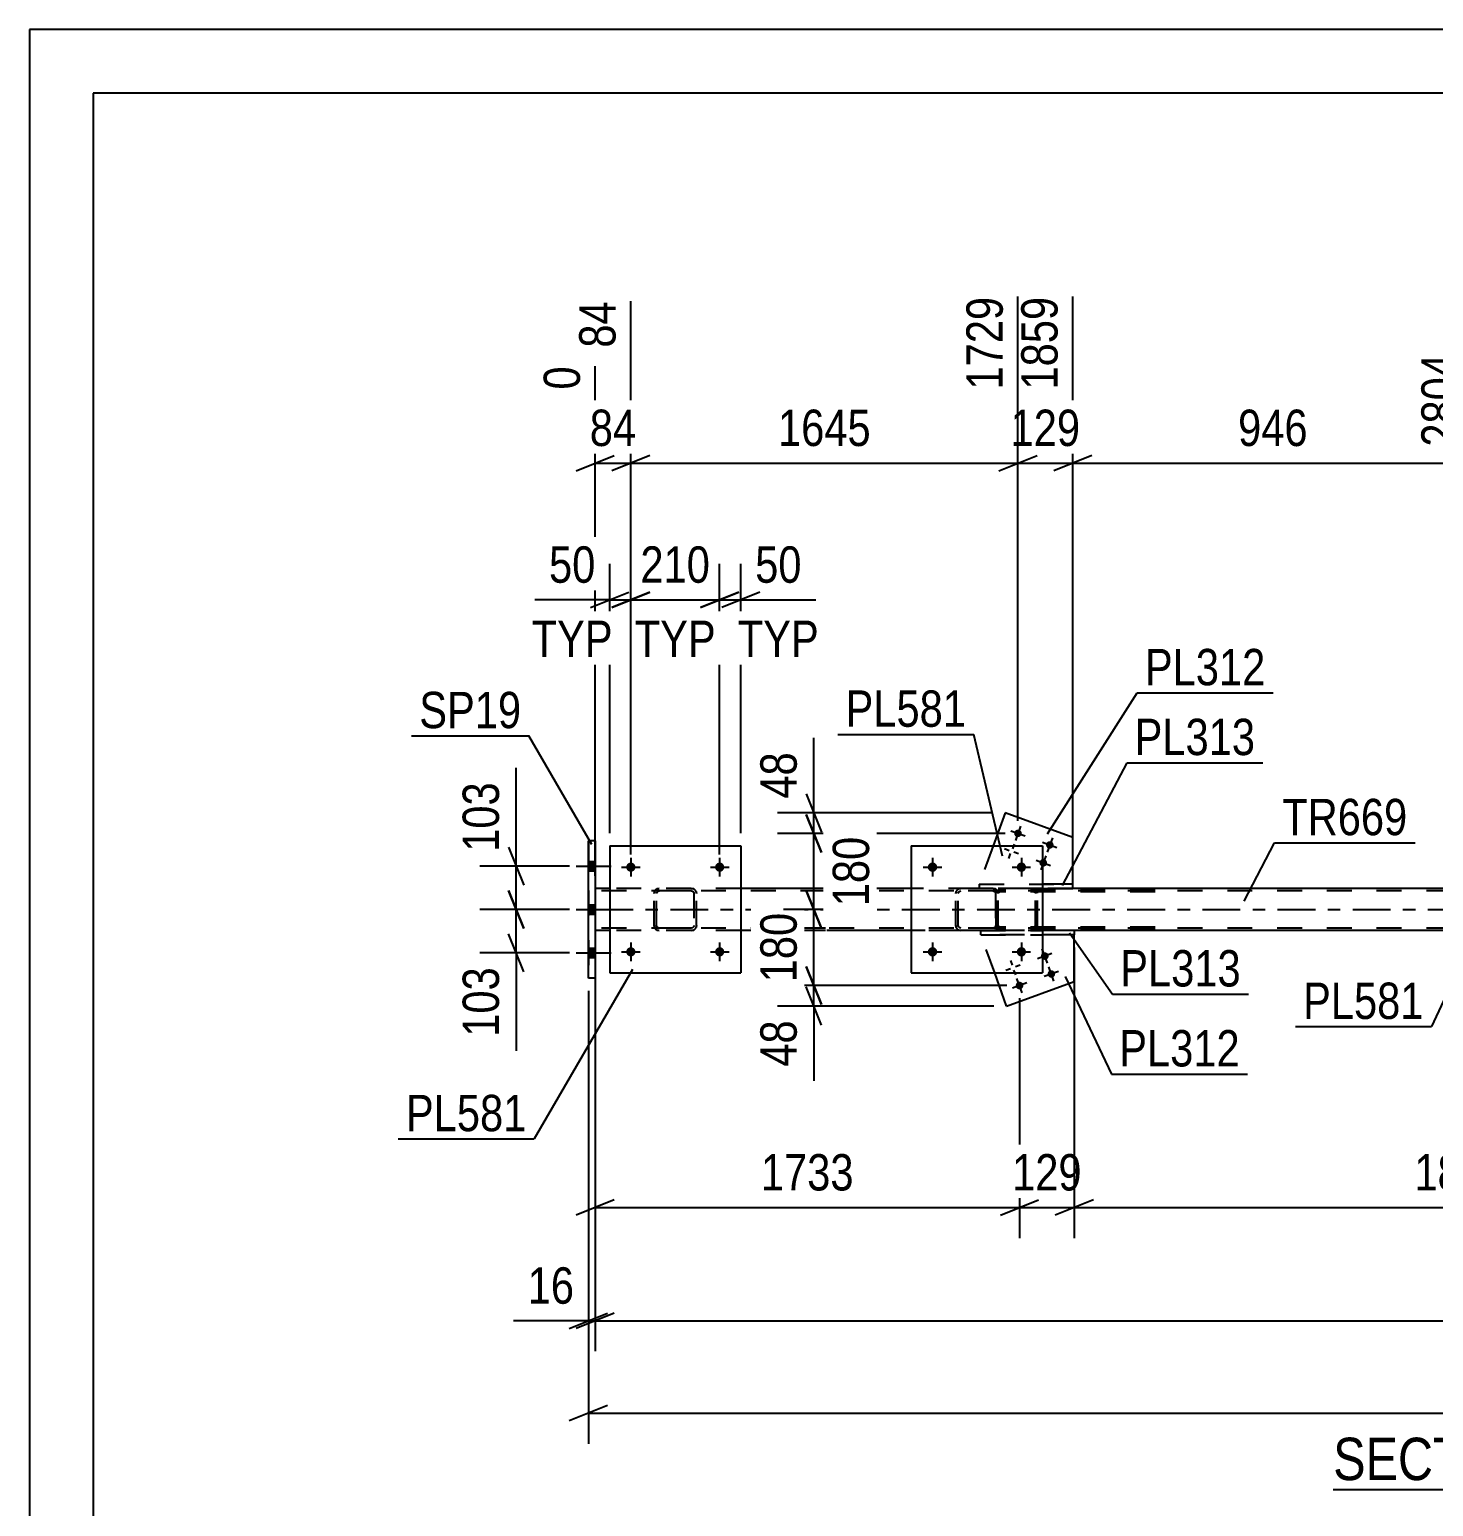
# Model space of a CAD drawing. Header units: millimetres. Extents: x 0 to 594, y 0 to 420.
# Drawn here: x 0 to 110.6, y 303.6 to 420 of the extents above; entities that cross this region are included whole.
import ezdxf

# ---------------------------------------------------------------- set-up
doc = ezdxf.new("R2010")
doc.units = ezdxf.units.MM
doc.linetypes.add('DXK_LINE_DOT2', pattern=[3.9198, 1.9599, -1.9599])
doc.linetypes.add('DXK_LINE_DOT3', pattern=[5.9187, 2.979, -0.9799, 0.9799, -0.9799])
doc.styles.add('Arial Narrow', font='ARIALN.TTF', dxfattribs={"height": 0.2})

# ---------------------------------------------------------------- blocks, each defined once
blk = doc.blocks.new('Unknown-570345951-1135')
at = {"color": 5, "linetype": 'Continuous'}
for p, q in [((594, 420), (0, 420)), ((0, 420), (0, 0)), ((589, 415), (5, 415)), ((5, 415), (5, 5))]:
    blk.add_line(p, q, dxfattribs=at)
blk = doc.blocks.new('Unknown-570345951-11 - 4069')
at = {"color": 6, "linetype": 'Continuous'}
blk.add_line((102.69, 304.97), (130.34, 304.97), dxfattribs=at)
at = {"color": 0, "linetype": 'Continuous'}
for points in [[(120.8, 305.72), (120.8, 309.22), (102.69, 309.22), (102.69, 305.72)], [(124.41, 305.72), (124.41, 309.22), (121.85, 309.22), (121.85, 305.72)], [(126.73, 305.72), (126.73, 309.22), (125.46, 309.22), (125.46, 305.72)], [(130.34, 305.72), (130.34, 309.22), (127.78, 309.22), (127.78, 305.72)]]:
    blk.add_wipeout(points, dxfattribs=at)
at = {"color": 7, "linetype": 'Continuous', "style": 'Arial Narrow'}
for s, p in [('SECTION ', (102.69, 305.72)), ('A', (121.85, 305.72)), ('A', (127.78, 305.72)), ('-', (125.46, 305.72))]:
    blk.add_text(s, height=3.34, dxfattribs=at).set_placement(p)
blk = doc.blocks.new('Bolt-570345951-4211 - 4069')
at = {"linetype": 'Continuous'}
for points in [[(47.73, 347.34, -1), (47, 347.34, -1)], [(54.73, 347.34, -1), (54, 347.34, -1)]]:
    blk.add_hatch(color=1, dxfattribs=at).paths.add_polyline_path(points)
at = {"color": 1, "linetype": 'Continuous'}
for p, q in [((47.36, 348.08), (47.36, 346.61)), ((54.36, 348.08), (54.36, 346.61)), ((46.63, 347.34), (48.1, 347.34)), ((53.63, 347.34), (55.1, 347.34))]:
    blk.add_line(p, q, dxfattribs=at)
blk = doc.blocks.new('Part-570345951-4205 - 4069')
at = {"color": 7, "linetype": 'DXK_LINE_DOT2'}
for p, q in [((49.2, 351.94), (49.23, 352.1)), ((49.23, 352.1), (49.2, 351.94)), ((49.2, 349.41), (49.2, 351.94)), ((49.4, 351.94), (49.41, 352.02)), ((49.4, 349.41), (49.4, 351.94)), ((49.41, 352.02), (49.46, 352.08)), ((49.44, 352.31), (49.6, 352.34)), ((49.6, 352.34), (49.44, 352.31)), ((49.46, 352.08), (49.52, 352.13)), ((49.52, 352.13), (49.6, 352.14)), ((52.13, 352.34), (49.6, 352.34)), ((52.13, 352.14), (49.6, 352.14)), ((52.13, 352.34), (52.28, 352.31)), ((52.28, 352.31), (52.13, 352.34)), ((52.13, 352.14), (52.21, 352.13)), ((52.21, 352.13), (52.27, 352.08)), ((52.27, 352.08), (52.32, 352.02)), ((52.32, 352.02), (52.33, 351.94)), ((52.33, 351.94), (52.33, 349.41)), ((52.5, 352.1), (52.53, 351.94)), ((52.53, 351.94), (52.5, 352.1)), ((52.53, 349.41), (52.53, 351.94)), ((49.23, 349.26), (49.2, 349.41)), ((49.2, 349.41), (49.23, 349.26)), ((49.41, 349.33), (49.4, 349.41)), ((49.46, 349.27), (49.41, 349.33)), ((49.52, 349.22), (49.46, 349.27)), ((49.6, 349.21), (49.52, 349.22)), ((52.13, 349.21), (49.6, 349.21)), ((52.21, 349.22), (52.13, 349.21)), ((52.27, 349.27), (52.21, 349.22)), ((52.32, 349.33), (52.27, 349.27)), ((52.33, 349.41), (52.32, 349.33)), ((52.53, 349.41), (52.5, 349.26)), ((52.5, 349.26), (52.53, 349.41)), ((49.6, 349.01), (49.44, 349.04)), ((49.44, 349.04), (49.6, 349.01)), ((52.13, 349.01), (49.6, 349.01)), ((52.28, 349.04), (52.13, 349.01)), ((52.13, 349.01), (52.28, 349.04))]:
    blk.add_line(p, q, dxfattribs=at)
at = {"color": 7, "linetype": 'DXK_LINE_DOT3'}
blk.add_line((50.86, 350.68), (50.86, 350.68), dxfattribs=at)
at = {"color": 7, "linetype": 'DXK_LINE_DOT2'}
for centre, start, end in [((49.6, 351.94), 112.5, 157.5), ((49.6, 351.94), 112.5, 157.5), ((52.13, 351.94), 22.5, 67.5), ((52.13, 351.94), 22.5, 67.5), ((49.6, 349.41), 202.5, 247.5), ((49.6, 349.41), 202.5, 247.5), ((52.13, 349.41), 292.5, 337.5), ((52.13, 349.41), 292.5, 337.5)]:
    blk.add_arc(centre, 0.4, start, end, dxfattribs=at)
blk = doc.blocks.new('Bolt-570345951-4085 - 4069')
at = {"linetype": 'Continuous'}
for points in [[(79.69, 346.9, -1), (80.26, 347.11, -1)], [(80.21, 345.49, -1), (80.77, 345.7, -1)], [(77.7, 344.58, -1), (78.27, 344.79, -1)]]:
    blk.add_hatch(color=1, dxfattribs=at).paths.add_polyline_path(points)
at = {"color": 1, "linetype": 'Continuous'}
for p, q in [((80.54, 347.21), (79.41, 346.8)), ((80.18, 346.44), (79.77, 347.57)), ((76.91, 345.89), (77.28, 346.02)), ((77.26, 346.66), (77.4, 346.28)), ((77.68, 345.53), (77.54, 345.9)), ((78.03, 346.3), (77.66, 346.16)), ((81.05, 345.8), (79.93, 345.39)), ((80.69, 345.03), (80.28, 346.16)), ((78.55, 344.89), (77.42, 344.48)), ((78.19, 344.12), (77.78, 345.25))]:
    blk.add_line(p, q, dxfattribs=at)
blk = doc.blocks.new('Part-570345951-4092 - 4069')
at = {"color": 7, "linetype": 'DXK_LINE_DOT2'}
for p, q in [((74.93, 348.68), (74.93, 349.01)), ((74.93, 349.01), (79.8, 349.01)), ((74.93, 348.68), (79.8, 348.68))]:
    blk.add_line(p, q, dxfattribs=at)
at = {"color": 2, "linetype": 'Continuous'}
for p, q in [((82.3, 349.01), (79.8, 349.01)), ((82.3, 348.68), (79.8, 348.68)), ((82.3, 349.01), (82.3, 348.68))]:
    blk.add_line(p, q, dxfattribs=at)
blk = doc.blocks.new('Bolt-570345951-4136 - 4069')
at = {"linetype": 'Continuous'}
for points in [[(71.5, 347.34, -1), (70.76, 347.34, -1)], [(78.5, 347.34, -1), (77.76, 347.34, -1)]]:
    blk.add_hatch(color=1, dxfattribs=at).paths.add_polyline_path(points)
at = {"color": 1, "linetype": 'Continuous'}
for p, q in [((71.13, 348.08), (71.13, 346.61)), ((78.13, 348.08), (78.13, 346.61)), ((70.4, 347.34), (71.86, 347.34)), ((77.4, 347.34), (78.86, 347.34))]:
    blk.add_line(p, q, dxfattribs=at)
blk = doc.blocks.new('Part-570345951-4097 - 4069')
at = {"color": 2, "linetype": 'Continuous'}
for p, q in [((76.85, 358.28), (75.9, 355.68)), ((82.18, 356.34), (76.85, 358.28)), ((82.18, 352.68), (82.18, 356.34))]:
    blk.add_line(p, q, dxfattribs=at)
at = {"color": 7, "linetype": 'DXK_LINE_DOT2'}
for p, q in [((75.9, 355.68), (74.81, 352.68)), ((74.81, 352.68), (82.18, 352.68))]:
    blk.add_line(p, q, dxfattribs=at)
blk = doc.blocks.new('Part-570345951-4113 - 4069')
at = {"color": 2, "linetype": 'Continuous'}
for p, q in [((45.7, 352.34), (44.56, 352.34)), ((62.7, 352.34), (56.03, 352.34)), ((69.46, 352.34), (62.8, 352.34)), ((112.03, 352.34), (82.18, 352.34)), ((45.7, 349.01), (44.56, 349.01)), ((62.7, 349.01), (56.03, 349.01)), ((69.46, 349.01), (62.8, 349.01)), ((112.03, 349.01), (82.3, 349.01))]:
    blk.add_line(p, q, dxfattribs=at)
at = {"color": 7, "linetype": 'DXK_LINE_DOT2'}
for p, q in [((44.56, 352.34), (44.56, 349.01)), ((62.7, 352.14), (44.56, 352.14)), ((56.03, 352.34), (45.7, 352.34)), ((190.39, 352.14), (62.8, 352.14)), ((82.18, 352.34), (69.46, 352.34)), ((62.7, 349.21), (44.56, 349.21)), ((190.39, 349.21), (62.8, 349.21)), ((56.03, 349.01), (45.7, 349.01)), ((190.39, 349.01), (69.46, 349.01)), ((82.3, 349.01), (69.46, 349.01))]:
    blk.add_line(p, q, dxfattribs=at)
at = {"color": 7, "linetype": 'DXK_LINE_DOT3'}
for p, q in [((44.56, 350.68), (62.7, 350.68)), ((62.8, 350.68), (190.39, 350.68))]:
    blk.add_line(p, q, dxfattribs=at)
blk = doc.blocks.new('Bolt-570345951-4114 - 4069')
at = {"linetype": 'Continuous'}
for points in [[(44.56, 353.73), (44.56, 354.46), (44.02, 354.46), (44.02, 353.73)], [(44.56, 353.73), (44.56, 354.46), (44.02, 354.46), (44.02, 353.73)], [(44.56, 353.73), (44.56, 354.46), (44.02, 354.46), (44.02, 353.73)], [(44.56, 350.31), (44.56, 351.04), (44.02, 351.04), (44.02, 350.31)], [(44.56, 350.31), (44.56, 351.04), (44.02, 351.04), (44.02, 350.31)], [(44.56, 346.89), (44.56, 347.63), (44.02, 347.63), (44.02, 346.89)], [(44.56, 346.89), (44.56, 347.63), (44.02, 347.63), (44.02, 346.89)], [(44.56, 346.89), (44.56, 347.63), (44.02, 347.63), (44.02, 346.89)]]:
    blk.add_hatch(color=1, dxfattribs=at).paths.add_polyline_path(points)
at = {"color": 1, "linetype": 'Continuous'}
for p, q in [((43.06, 354.09), (45.82, 354.09)), ((43.06, 354.09), (45.82, 354.09)), ((43.06, 354.09), (45.82, 354.09)), ((44.02, 354.46), (44.56, 354.46)), ((44.02, 354.46), (44.56, 354.46)), ((44.02, 354.46), (44.56, 354.46)), ((44.02, 353.73), (44.56, 353.73)), ((44.02, 353.73), (44.56, 353.73)), ((44.02, 353.73), (44.56, 353.73)), ((43.06, 350.68), (45.82, 350.68)), ((43.06, 350.68), (45.82, 350.68)), ((44.02, 351.04), (44.56, 351.04)), ((44.02, 351.04), (44.56, 351.04)), ((44.02, 350.31), (44.56, 350.31)), ((44.02, 350.31), (44.56, 350.31)), ((43.06, 347.26), (45.82, 347.26)), ((43.06, 347.26), (45.82, 347.26)), ((43.06, 347.26), (45.82, 347.26)), ((44.02, 347.63), (44.56, 347.63)), ((44.02, 347.63), (44.56, 347.63)), ((44.02, 347.63), (44.56, 347.63)), ((44.02, 346.89), (44.56, 346.89)), ((44.02, 346.89), (44.56, 346.89)), ((44.02, 346.89), (44.56, 346.89))]:
    blk.add_line(p, q, dxfattribs=at)
blk = doc.blocks.new('Part-570345951-4128 - 4069')
at = {"color": 7, "linetype": 'DXK_LINE_DOT2'}
for p in [(82.3, 348.68), (76.03, 345.68)]:
    blk.add_line(p, (74.93, 348.68), dxfattribs=at)
at = {"color": 2, "linetype": 'Continuous'}
for p, q in [((82.3, 345.01), (82.3, 348.68)), ((76.97, 343.07), (76.03, 345.68)), ((76.97, 343.07), (82.3, 345.01))]:
    blk.add_line(p, q, dxfattribs=at)
blk = doc.blocks.new('Bolt-570345951-4134 - 4069')
at = {"linetype": 'Continuous'}
for points in [[(78.14, 356.57, -1), (77.58, 356.78, -1)], [(80.65, 355.66, -1), (80.09, 355.86, -1)], [(80.14, 354.25, -1), (79.57, 354.45, -1)]]:
    blk.add_hatch(color=1, dxfattribs=at).paths.add_polyline_path(points)
at = {"color": 1, "linetype": 'Continuous'}
for p, q in [((78.07, 357.24), (77.66, 356.11)), ((77.3, 356.88), (78.43, 356.47)), ((80.57, 356.32), (80.16, 355.2)), ((76.79, 355.47), (77.16, 355.33)), ((77.14, 354.7), (77.28, 355.08)), ((77.55, 355.83), (77.42, 355.45)), ((77.91, 355.06), (77.54, 355.2)), ((80.06, 354.91), (79.65, 353.79)), ((79.8, 355.97), (80.93, 355.55)), ((79.29, 354.56), (80.42, 354.14))]:
    blk.add_line(p, q, dxfattribs=at)
blk = doc.blocks.new('Bolt-570345951-4135 - 4069')
at = {"linetype": 'Continuous'}
for points in [[(71.5, 354.01, -1), (70.76, 354.01, -1)], [(78.5, 354.01, -1), (77.76, 354.01, -1)]]:
    blk.add_hatch(color=1, dxfattribs=at).paths.add_polyline_path(points)
at = {"color": 1, "linetype": 'Continuous'}
for p, q in [((70.4, 354.01), (71.86, 354.01)), ((71.13, 354.74), (71.13, 353.28)), ((77.4, 354.01), (78.86, 354.01)), ((78.13, 354.74), (78.13, 353.28))]:
    blk.add_line(p, q, dxfattribs=at)
blk = doc.blocks.new('Bolt-570345951-4212 - 4069')
at = {"linetype": 'Continuous'}
for points in [[(47.73, 354.01, -1), (47, 354.01, -1)], [(54.73, 354.01, -1), (54, 354.01, -1)]]:
    blk.add_hatch(color=1, dxfattribs=at).paths.add_polyline_path(points)
at = {"color": 1, "linetype": 'Continuous'}
for p, q in [((46.63, 354.01), (48.1, 354.01)), ((47.36, 354.74), (47.36, 353.28)), ((53.63, 354.01), (55.1, 354.01)), ((54.36, 354.74), (54.36, 353.28))]:
    blk.add_line(p, q, dxfattribs=at)
blk = doc.blocks.new('Part-570345951-4148 - 4069')
at = {"color": 7, "linetype": 'DXK_LINE_DOT2'}
for p, q in [((74.81, 352.68), (74.81, 352.34)), ((74.81, 352.68), (79.8, 352.68)), ((79.8, 352.34), (74.81, 352.34))]:
    blk.add_line(p, q, dxfattribs=at)
at = {"color": 2, "linetype": 'Continuous'}
for p, q in [((82.18, 352.68), (79.8, 352.68)), ((82.18, 352.34), (82.18, 352.68)), ((79.8, 352.34), (82.18, 352.34))]:
    blk.add_line(p, q, dxfattribs=at)
blk = doc.blocks.new('Part-570345951-4153 - 4069')
at = {"color": 2, "linetype": 'Continuous'}
for p, q in [((69.46, 355.68), (69.46, 345.68)), ((69.46, 355.68), (79.8, 355.68)), ((79.8, 355.68), (79.8, 345.68)), ((69.46, 345.68), (79.8, 345.68))]:
    blk.add_line(p, q, dxfattribs=at)
blk = doc.blocks.new('Part-570345951-4154 - 4069')
at = {"color": 7, "linetype": 'DXK_LINE_DOT2'}
for p, q in [((72.96, 351.94), (72.99, 352.1)), ((72.99, 352.1), (72.96, 351.94)), ((72.96, 349.41), (72.96, 351.94)), ((73.16, 351.94), (73.18, 352.02)), ((73.16, 349.41), (73.16, 351.94)), ((73.18, 352.02), (73.22, 352.08)), ((73.21, 352.31), (73.36, 352.34)), ((73.36, 352.34), (73.21, 352.31)), ((73.22, 352.08), (73.29, 352.13)), ((73.29, 352.13), (73.36, 352.14)), ((75.9, 352.34), (73.36, 352.34)), ((75.9, 352.14), (73.36, 352.14)), ((75.9, 352.34), (76.05, 352.31)), ((76.05, 352.31), (75.9, 352.34)), ((75.9, 352.14), (75.97, 352.13)), ((75.97, 352.13), (76.04, 352.08)), ((76.04, 352.08), (76.08, 352.02)), ((76.08, 352.02), (76.1, 351.94)), ((76.1, 351.94), (76.1, 349.41)), ((76.27, 352.1), (76.3, 351.94)), ((76.3, 351.94), (76.27, 352.1)), ((76.3, 349.41), (76.3, 351.94)), ((72.99, 349.26), (72.96, 349.41)), ((72.96, 349.41), (72.99, 349.26)), ((73.18, 349.33), (73.16, 349.41)), ((73.22, 349.27), (73.18, 349.33)), ((73.29, 349.22), (73.22, 349.27)), ((73.36, 349.21), (73.29, 349.22)), ((75.9, 349.21), (73.36, 349.21)), ((75.97, 349.22), (75.9, 349.21)), ((76.04, 349.27), (75.97, 349.22)), ((76.08, 349.33), (76.04, 349.27)), ((76.1, 349.41), (76.08, 349.33)), ((76.3, 349.41), (76.27, 349.26)), ((76.27, 349.26), (76.3, 349.41)), ((73.36, 349.01), (73.21, 349.04)), ((73.21, 349.04), (73.36, 349.01)), ((75.9, 349.01), (73.36, 349.01)), ((76.05, 349.04), (75.9, 349.01)), ((75.9, 349.01), (76.05, 349.04))]:
    blk.add_line(p, q, dxfattribs=at)
at = {"color": 7, "linetype": 'DXK_LINE_DOT3'}
blk.add_line((74.63, 350.68), (74.63, 350.68), dxfattribs=at)
at = {"color": 7, "linetype": 'DXK_LINE_DOT2'}
for centre, start, end in [((73.36, 351.94), 112.5, 157.5), ((73.36, 351.94), 112.5, 157.5), ((75.9, 351.94), 22.5, 67.5), ((75.9, 351.94), 22.5, 67.5), ((73.36, 349.41), 202.5, 247.5), ((73.36, 349.41), 202.5, 247.5), ((75.9, 349.41), 292.5, 337.5), ((75.9, 349.41), 292.5, 337.5)]:
    blk.add_arc(centre, 0.4, start, end, dxfattribs=at)
blk = doc.blocks.new('Part-570345951-4181 - 4069')
at = {"color": 2, "linetype": 'Continuous'}
for p, q in [((44.56, 356.09), (44.02, 356.09)), ((44.02, 345.26), (44.02, 356.09)), ((44.56, 356.09), (44.56, 345.26)), ((44.56, 345.26), (44.02, 345.26))]:
    blk.add_line(p, q, dxfattribs=at)
at = {"color": 7, "linetype": 'DXK_LINE_DOT2'}
for p, q in [((44.02, 356.09), (44.02, 345.26)), ((44.56, 356.09), (44.56, 345.26))]:
    blk.add_line(p, q, dxfattribs=at)
blk = doc.blocks.new('Part-570345951-4183 - 4069')
at = {"color": 7, "linetype": 'DXK_LINE_DOT2'}
for p, q in [((76.17, 352.04), (76.14, 351.94)), ((76.14, 349.42), (76.14, 351.94)), ((76.29, 351.94), (76.3, 351.99)), ((76.29, 349.42), (76.29, 351.94)), ((76.3, 351.99), (76.33, 352.03)), ((76.43, 352.2), (76.32, 352.18)), ((76.33, 352.03), (76.37, 352.06)), ((76.37, 352.06), (76.43, 352.07)), ((88.66, 352.2), (76.43, 352.2)), ((88.66, 352.07), (76.43, 352.07)), ((79.21, 352.18), (79.11, 352.2)), ((79.11, 352.07), (79.16, 352.06)), ((79.16, 352.06), (79.21, 352.03)), ((79.21, 352.03), (79.24, 351.99)), ((79.24, 351.99), (79.25, 351.94)), ((79.25, 349.42), (79.25, 351.94)), ((79.39, 351.94), (79.37, 352.04)), ((79.39, 349.42), (79.39, 351.94)), ((76.14, 349.42), (76.17, 349.32)), ((76.3, 349.37), (76.29, 349.42)), ((76.33, 349.33), (76.3, 349.37)), ((76.32, 349.17), (76.43, 349.15)), ((76.37, 349.3), (76.33, 349.33)), ((76.43, 349.29), (76.37, 349.3)), ((88.66, 349.29), (76.43, 349.29)), ((88.66, 349.15), (76.43, 349.15)), ((79.16, 349.3), (79.11, 349.29)), ((79.11, 349.15), (79.21, 349.17)), ((79.21, 349.33), (79.16, 349.3)), ((79.24, 349.37), (79.21, 349.33)), ((79.25, 349.42), (79.24, 349.37)), ((79.37, 349.32), (79.39, 349.42))]:
    blk.add_line(p, q, dxfattribs=at)
for centre, start, end in [((76.42, 351.92), 110.7583, 155.68), ((79.12, 351.92), 24.32, 69.2417), ((76.42, 349.43), 204.32, 249.2417), ((79.12, 349.43), 290.7583, 335.68)]:
    blk.add_arc(centre, 0.276, start, end, dxfattribs=at)
blk = doc.blocks.new('Part-570345951-4210 - 4069')
at = {"color": 2, "linetype": 'Continuous'}
for p, q in [((45.7, 355.68), (45.7, 345.68)), ((45.7, 355.68), (56.03, 355.68)), ((56.03, 355.68), (56.03, 345.68)), ((45.7, 345.68), (56.03, 345.68))]:
    blk.add_line(p, q, dxfattribs=at)
blk = doc.blocks.new('StraightDimension-570345951-4450 - 4069')
at = {"color": 7, "linetype": 'Continuous'}
for p, q in [((61.78, 358.28), (61.78, 364.19)), ((61.78, 358.28), (61.78, 364.19)), ((61.18, 359.78), (62.38, 356.78)), ((75.85, 358.28), (58.93, 358.28)), ((62.38, 355.17), (61.18, 358.17)), ((61.78, 356.67), (61.78, 358.28)), ((76.86, 356.67), (58.93, 356.67))]:
    blk.add_line(p, q, dxfattribs=at)
at = {"color": 0}
blk.add_wipeout([(61.03, 363.67), (56.83, 363.67), (56.83, 358.81), (61.03, 358.81)], dxfattribs=at)
at = {"color": 3, "style": 'Arial Narrow'}
blk.add_text('48', height=2.863, rotation=90.0002, dxfattribs=at).set_placement((60.43, 359.41))
blk = doc.blocks.new('StraightDimension-570345951-4525 - 4069')
at = {"color": 7, "linetype": 'Continuous'}
for p, q in [((54.36, 355.01), (54.36, 377.92)), ((56.03, 356.68), (56.03, 377.92)), ((52.86, 374.47), (55.86, 375.67)), ((54.36, 375.07), (56.03, 375.07)), ((57.53, 375.67), (54.53, 374.47)), ((56.03, 375.07), (61.94, 375.07)), ((56.03, 375.07), (61.94, 375.07))]:
    blk.add_line(p, q, dxfattribs=at)
at = {"color": 0}
blk.add_wipeout([(61.41, 375.82), (61.41, 380.02), (56.56, 380.02), (56.56, 375.82)], dxfattribs=at)
at = {"color": 0, "linetype": 'Continuous'}
blk.add_wipeout([(62.78, 369.97), (62.78, 374.17), (55.19, 374.17), (55.19, 369.97)], dxfattribs=at)
at = {"color": 3, "style": 'Arial Narrow'}
blk.add_text('50', height=2.863, dxfattribs=at).set_placement((57.16, 376.42))
at = {"color": 3, "linetype": 'Continuous', "style": 'Arial Narrow'}
blk.add_text('TYP', height=2.863, dxfattribs=at).set_placement((55.79, 370.57))
blk = doc.blocks.new('StraightDimension-570345951-4388 - 4069')
at = {"color": 7, "linetype": 'Continuous'}
for p, q in [((38.33, 354.09), (38.33, 361.83)), ((38.33, 354.09), (38.33, 361.83)), ((37.73, 355.59), (38.93, 352.59)), ((42.53, 354.09), (35.48, 354.09)), ((38.33, 350.68), (38.33, 354.09)), ((38.93, 349.18), (37.73, 352.18)), ((42.53, 350.68), (35.48, 350.68))]:
    blk.add_line(p, q, dxfattribs=at)
at = {"color": 0}
blk.add_wipeout([(37.58, 361.3), (33.38, 361.3), (33.38, 354.62), (37.58, 354.62)], dxfattribs=at)
at = {"color": 3, "style": 'Arial Narrow'}
blk.add_text('103', height=2.863, rotation=90.0002, dxfattribs=at).set_placement((36.98, 355.22))
blk = doc.blocks.new('StraightDimension-570345951-4284 - 4069')
at = {"color": 7, "linetype": 'Continuous'}
for p, q in [((82.18, 353.68), (82.18, 398.96)), ((113.7, 355.01), (113.7, 394.46)), ((83.68, 386.44), (80.68, 385.24)), ((112.2, 385.24), (115.2, 386.44)), ((82.18, 385.84), (113.7, 385.84))]:
    blk.add_line(p, q, dxfattribs=at)
at = {"color": 0}
blk.add_wipeout([(101.28, 386.59), (101.28, 390.79), (94.6, 390.79), (94.6, 386.59)], dxfattribs=at)
at = {"color": 3, "style": 'Arial Narrow'}
blk.add_text('946', height=2.863, dxfattribs=at).set_placement((95.2, 387.19))
at = {"color": 0, "linetype": 'Continuous'}
blk.add_wipeout([(113.1, 395.06), (108.9, 395.06), (108.9, 386.54), (113.1, 386.54)], dxfattribs=at)
at = {"color": 3, "linetype": 'Continuous', "style": 'Arial Narrow'}
blk.add_text('2804', height=2.863, rotation=90.0002, dxfattribs=at).set_placement((112.5, 387.14))
blk = doc.blocks.new('StraightDimension-570345951-4293 - 4069')
at = {"color": 7, "linetype": 'Continuous'}
for p, q in [((77.86, 357.67), (77.86, 398.96)), ((82.18, 353.68), (82.18, 398.96)), ((76.36, 385.24), (79.36, 386.44)), ((83.68, 386.44), (80.68, 385.24)), ((77.86, 385.84), (82.18, 385.84))]:
    blk.add_line(p, q, dxfattribs=at)
at = {"color": 0}
blk.add_wipeout([(83.36, 386.59), (83.36, 390.79), (76.68, 390.79), (76.68, 386.59)], dxfattribs=at)
at = {"color": 3, "style": 'Arial Narrow'}
blk.add_text('129', height=2.863, dxfattribs=at).set_placement((77.28, 387.19))
at = {"color": 0, "linetype": 'Continuous'}
blk.add_wipeout([(81.58, 399.56), (77.38, 399.56), (77.38, 391.04), (81.58, 391.04)], dxfattribs=at)
at = {"color": 3, "linetype": 'Continuous', "style": 'Arial Narrow'}
blk.add_text('1859', height=2.863, rotation=90.0002, dxfattribs=at).set_placement((80.98, 391.64))
blk = doc.blocks.new('StraightDimension-570345951-4299 - 4069')
at = {"color": 7, "linetype": 'Continuous'}
for p, q in [((47.36, 355.01), (47.36, 398.6)), ((77.86, 357.67), (77.86, 398.96)), ((48.86, 386.44), (45.86, 385.24)), ((76.36, 385.24), (79.36, 386.44)), ((47.36, 385.84), (77.86, 385.84))]:
    blk.add_line(p, q, dxfattribs=at)
at = {"color": 0, "linetype": 'Continuous'}
blk.add_wipeout([(77.26, 399.56), (73.06, 399.56), (73.06, 391.04), (77.26, 391.04)], dxfattribs=at)
at = {"color": 0}
blk.add_wipeout([(66.87, 386.59), (66.87, 390.79), (58.36, 390.79), (58.36, 386.59)], dxfattribs=at)
at = {"color": 3, "linetype": 'Continuous', "style": 'Arial Narrow'}
blk.add_text('1729', height=2.863, rotation=90.0002, dxfattribs=at).set_placement((76.66, 391.64))
at = {"color": 3, "style": 'Arial Narrow'}
blk.add_text('1645', height=2.863, dxfattribs=at).set_placement((58.96, 387.19))
blk = doc.blocks.new('StraightDimension-570345951-4310 - 4069')
at = {"color": 7, "linetype": 'Continuous'}
for p, q in [((47.36, 355.01), (47.36, 398.6)), ((44.56, 353.34), (44.56, 393.47)), ((43.06, 385.24), (46.06, 386.44)), ((48.86, 386.44), (45.86, 385.24)), ((44.56, 385.84), (47.36, 385.84))]:
    blk.add_line(p, q, dxfattribs=at)
at = {"color": 0, "linetype": 'Continuous'}
blk.add_wipeout([(46.76, 399.2), (42.56, 399.2), (42.56, 394.34), (46.76, 394.34)], dxfattribs=at)
at = {"color": 3, "linetype": 'Continuous', "style": 'Arial Narrow'}
blk.add_text('84', height=2.863, rotation=90.0002, dxfattribs=at).set_placement((46.16, 394.94))
at = {"color": 0}
blk.add_wipeout([(48.39, 386.59), (48.39, 390.79), (43.53, 390.79), (43.53, 386.59)], dxfattribs=at)
at = {"color": 3, "style": 'Arial Narrow'}
blk.add_text('84', height=2.863, dxfattribs=at).set_placement((44.13, 387.19))
at = {"color": 0, "linetype": 'Continuous'}
blk.add_wipeout([(43.96, 394.07), (39.76, 394.07), (39.76, 391.04), (43.96, 391.04)], dxfattribs=at)
at = {"color": 3, "linetype": 'Continuous', "style": 'Arial Narrow'}
blk.add_text('0', height=2.86, rotation=90.0002, dxfattribs=at).set_placement((43.36, 391.64))
blk = doc.blocks.new('StraightDimension-570345951-4320 - 4069')
at = {"color": 7, "linetype": 'Continuous'}
for p, q in [((44.56, 348.01), (44.56, 324.79)), ((77.98, 343.68), (77.98, 324.79)), ((46.06, 327.79), (43.06, 326.59)), ((44.56, 327.19), (77.98, 327.19)), ((76.48, 326.59), (79.48, 327.79))]:
    blk.add_line(p, q, dxfattribs=at)
at = {"color": 0}
blk.add_wipeout([(65.53, 327.94), (65.53, 332.14), (57.01, 332.14), (57.01, 327.94)], dxfattribs=at)
at = {"color": 3, "style": 'Arial Narrow'}
blk.add_text('1733', height=2.863, dxfattribs=at).set_placement((57.61, 328.54))
blk = doc.blocks.new('StraightDimension-570345951-4326 - 4069')
at = {"color": 7, "linetype": 'Continuous'}
for p, q in [((82.3, 347.68), (82.3, 324.79)), ((77.98, 343.68), (77.98, 324.79)), ((76.48, 326.59), (79.48, 327.79)), ((77.98, 327.19), (82.3, 327.19)), ((83.8, 327.79), (80.8, 326.59))]:
    blk.add_line(p, q, dxfattribs=at)
at = {"color": 0}
blk.add_wipeout([(83.48, 327.94), (83.48, 332.14), (76.8, 332.14), (76.8, 327.94)], dxfattribs=at)
at = {"color": 3, "style": 'Arial Narrow'}
blk.add_text('129', height=2.863, dxfattribs=at).set_placement((77.4, 328.54))
blk = doc.blocks.new('StraightDimension-570345951-4332 - 4069')
at = {"color": 7, "linetype": 'Continuous'}
for p, q in [((82.3, 347.68), (82.3, 324.79)), ((143.19, 340.24), (143.19, 324.79)), ((83.8, 327.79), (80.8, 326.59)), ((82.3, 327.19), (143.19, 327.19)), ((141.69, 326.59), (144.69, 327.79))]:
    blk.add_line(p, q, dxfattribs=at)
at = {"color": 0}
blk.add_wipeout([(117, 327.94), (117, 332.14), (108.49, 332.14), (108.49, 327.94)], dxfattribs=at)
at = {"color": 3, "style": 'Arial Narrow'}
blk.add_text('1827', height=2.863, dxfattribs=at).set_placement((109.09, 328.54))
blk = doc.blocks.new('StraightDimension-570345951-4357 - 4069')
at = {"color": 7, "linetype": 'Continuous'}
for p, q in [((44.02, 344.26), (44.02, 315.87)), ((44.56, 344.26), (44.56, 315.87)), ((42.52, 317.67), (45.52, 318.87)), ((46.06, 318.87), (43.06, 317.67)), ((44.02, 318.27), (38.12, 318.27)), ((44.02, 318.27), (38.12, 318.27)), ((44.02, 318.27), (44.56, 318.27))]:
    blk.add_line(p, q, dxfattribs=at)
at = {"color": 0}
blk.add_wipeout([(43.5, 319.02), (43.5, 323.22), (38.64, 323.22), (38.64, 319.02)], dxfattribs=at)
at = {"color": 3, "style": 'Arial Narrow'}
blk.add_text('16', height=2.863, dxfattribs=at).set_placement((39.24, 319.62))
blk = doc.blocks.new('StraightDimension-570345951-4367 - 4069')
at = {"color": 7, "linetype": 'Continuous'}
for p, q in [((44.56, 344.26), (44.56, 315.87)), ((46.06, 318.87), (43.06, 317.67)), ((44.56, 318.27), (190.39, 318.27))]:
    blk.add_line(p, q, dxfattribs=at)
blk = doc.blocks.new('StraightDimension-570345951-4398 - 4069')
at = {"color": 7, "linetype": 'Continuous'}
for p, q in [((37.73, 352.18), (38.93, 349.18)), ((42.53, 350.68), (35.48, 350.68)), ((38.33, 347.26), (38.33, 350.68)), ((38.93, 345.76), (37.73, 348.76)), ((42.53, 347.26), (35.48, 347.26)), ((38.33, 347.26), (38.33, 339.53)), ((38.33, 347.26), (38.33, 339.53))]:
    blk.add_line(p, q, dxfattribs=at)
at = {"color": 0}
blk.add_wipeout([(37.58, 346.74), (33.38, 346.74), (33.38, 340.05), (37.58, 340.05)], dxfattribs=at)
at = {"color": 3, "style": 'Arial Narrow'}
blk.add_text('103', height=2.863, rotation=90.0002, dxfattribs=at).set_placement((36.98, 340.65))
blk = doc.blocks.new('StraightDimension-570345951-4409 - 4069')
at = {"color": 7, "linetype": 'Continuous'}
for p, q in [((44.02, 344.26), (44.02, 308.59)), ((45.52, 311.59), (42.52, 310.39)), ((44.02, 310.99), (190.92, 310.99))]:
    blk.add_line(p, q, dxfattribs=at)
blk = doc.blocks.new('StraightDimension-570345951-4420 - 4069')
at = {"color": 7, "linetype": 'Continuous'}
for p, q in [((61.18, 346.18), (62.38, 343.18)), ((76.98, 344.68), (58.93, 344.68)), ((62.38, 341.57), (61.18, 344.57)), ((61.78, 343.07), (61.78, 344.68)), ((75.97, 343.07), (58.93, 343.07)), ((61.78, 343.07), (61.78, 337.17)), ((61.78, 343.07), (61.78, 337.17))]:
    blk.add_line(p, q, dxfattribs=at)
at = {"color": 0}
blk.add_wipeout([(61.03, 342.55), (56.83, 342.55), (56.83, 337.69), (61.03, 337.69)], dxfattribs=at)
at = {"color": 3, "style": 'Arial Narrow'}
blk.add_text('48', height=2.863, rotation=90.0002, dxfattribs=at).set_placement((60.43, 338.29))
blk = doc.blocks.new('StraightDimension-570345951-4430 - 4069')
at = {"color": 7, "linetype": 'Continuous'}
for p, q in [((61.18, 352.18), (62.38, 349.18)), ((64.4, 350.68), (58.93, 350.68)), ((61.78, 344.68), (61.78, 350.68)), ((62.38, 343.18), (61.18, 346.18)), ((76.98, 344.68), (58.93, 344.68))]:
    blk.add_line(p, q, dxfattribs=at)
at = {"color": 0}
blk.add_wipeout([(61.03, 351.02), (56.83, 351.02), (56.83, 344.34), (61.03, 344.34)], dxfattribs=at)
at = {"color": 3, "style": 'Arial Narrow'}
blk.add_text('180', height=2.863, rotation=90.0002, dxfattribs=at).set_placement((60.43, 344.94))
blk = doc.blocks.new('StraightDimension-570345951-4440 - 4069')
at = {"color": 7, "linetype": 'Continuous'}
for p, q in [((61.18, 358.17), (62.38, 355.17)), ((76.86, 356.67), (59.38, 356.67)), ((61.78, 350.68), (61.78, 356.67)), ((62.38, 349.18), (61.18, 352.18)), ((64.4, 350.68), (59.38, 350.68))]:
    blk.add_line(p, q, dxfattribs=at)
at = {"color": 0}
blk.add_wipeout([(66.73, 357.02), (62.53, 357.02), (62.53, 350.33), (66.73, 350.33)], dxfattribs=at)
at = {"color": 3, "style": 'Arial Narrow'}
blk.add_text('180', height=2.863, rotation=90.0002, dxfattribs=at).set_placement((66.13, 350.93))
blk = doc.blocks.new('StraightDimension-570345951-4538 - 4069')
at = {"color": 7, "linetype": 'Continuous'}
for p, q in [((47.36, 355.01), (47.36, 377.92)), ((54.36, 355.01), (54.36, 377.92)), ((45.86, 374.47), (48.86, 375.67)), ((47.36, 375.07), (54.36, 375.07)), ((55.86, 375.67), (52.86, 374.47))]:
    blk.add_line(p, q, dxfattribs=at)
at = {"color": 0}
blk.add_wipeout([(54.21, 375.82), (54.21, 380.02), (47.52, 380.02), (47.52, 375.82)], dxfattribs=at)
at = {"color": 0, "linetype": 'Continuous'}
blk.add_wipeout([(54.66, 369.97), (54.66, 374.17), (47.07, 374.17), (47.07, 369.97)], dxfattribs=at)
at = {"color": 3, "style": 'Arial Narrow'}
blk.add_text('210', height=2.863, dxfattribs=at).set_placement((48.12, 376.42))
at = {"color": 3, "linetype": 'Continuous', "style": 'Arial Narrow'}
blk.add_text('TYP', height=2.863, dxfattribs=at).set_placement((47.67, 370.57))
blk = doc.blocks.new('StraightDimension-570345951-4554 - 4069')
at = {"color": 7, "linetype": 'Continuous'}
for p, q in [((45.7, 356.68), (45.7, 377.92)), ((47.36, 355.01), (47.36, 377.92)), ((45.7, 375.07), (39.79, 375.07)), ((45.7, 375.07), (39.79, 375.07)), ((44.2, 374.47), (47.2, 375.67)), ((45.7, 375.07), (47.36, 375.07)), ((48.86, 375.67), (45.86, 374.47))]:
    blk.add_line(p, q, dxfattribs=at)
at = {"color": 0}
blk.add_wipeout([(45.17, 375.82), (45.17, 380.02), (40.32, 380.02), (40.32, 375.82)], dxfattribs=at)
at = {"color": 0, "linetype": 'Continuous'}
blk.add_wipeout([(46.54, 369.97), (46.54, 374.17), (38.95, 374.17), (38.95, 369.97)], dxfattribs=at)
at = {"color": 3, "style": 'Arial Narrow'}
blk.add_text('50', height=2.863, dxfattribs=at).set_placement((40.92, 376.42))
at = {"color": 3, "linetype": 'Continuous', "style": 'Arial Narrow'}
blk.add_text('TYP', height=2.863, dxfattribs=at).set_placement((39.55, 370.57))
blk = doc.blocks.new('Mark-570345951-4088 - 4069')
at = {"color": 30, "linetype": 'Continuous'}
for p, q in [((81.92, 348.83), (85.32, 344.01)), ((85.32, 344.01), (96.02, 344.01))]:
    blk.add_line(p, q, dxfattribs=at)
at = {"color": 0}
blk.add_wipeout([(95.42, 344.61), (95.42, 347.61), (85.92, 347.61), (85.92, 344.61)], dxfattribs=at)
blk.add_wipeout([(95.42, 344.61), (95.42, 347.61), (85.92, 347.61), (85.92, 344.61)], dxfattribs=at)
at = {"color": 3, "style": 'Arial Narrow'}
blk.add_text('PL313', height=2.863, dxfattribs=at).set_placement((85.92, 344.61))
blk = doc.blocks.new('Mark-570345951-4144 - 4069')
at = {"color": 30, "linetype": 'Continuous'}
for p, q in [((81.36, 352.57), (86.45, 362.24)), ((86.45, 362.24), (97.15, 362.24))]:
    blk.add_line(p, q, dxfattribs=at)
at = {"color": 0}
blk.add_wipeout([(96.55, 362.84), (96.55, 365.84), (87.05, 365.84), (87.05, 362.84)], dxfattribs=at)
blk.add_wipeout([(96.55, 362.84), (96.55, 365.84), (87.05, 365.84), (87.05, 362.84)], dxfattribs=at)
at = {"color": 3, "style": 'Arial Narrow'}
blk.add_text('PL313', height=2.863, dxfattribs=at).set_placement((87.05, 362.84))
blk = doc.blocks.new('Mark-570345951-4093 - 4069')
at = {"color": 30, "linetype": 'Continuous'}
for p, q in [((80.2, 356.63), (87.26, 367.74)), ((87.26, 367.74), (97.96, 367.74))]:
    blk.add_line(p, q, dxfattribs=at)
at = {"color": 0}
blk.add_wipeout([(97.36, 368.34), (97.36, 371.34), (87.86, 371.34), (87.86, 368.34)], dxfattribs=at)
blk.add_wipeout([(97.36, 368.34), (97.36, 371.34), (87.86, 371.34), (87.86, 368.34)], dxfattribs=at)
at = {"color": 3, "style": 'Arial Narrow'}
blk.add_text('PL312', height=2.863, dxfattribs=at).set_placement((87.86, 368.34))
blk = doc.blocks.new('Mark-570345951-4109 - 4069')
at = {"color": 30, "linetype": 'Continuous'}
for p, q in [((95.68, 351.33), (98.08, 355.93)), ((98.08, 355.93), (109.15, 355.93))]:
    blk.add_line(p, q, dxfattribs=at)
at = {"color": 0}
blk.add_wipeout([(108.55, 356.53), (108.55, 359.53), (98.68, 359.53), (98.68, 356.53)], dxfattribs=at)
blk.add_wipeout([(108.55, 356.53), (108.55, 359.53), (98.68, 359.53), (98.68, 356.53)], dxfattribs=at)
at = {"color": 3, "style": 'Arial Narrow'}
blk.add_text('TR669', height=2.863, dxfattribs=at).set_placement((98.68, 356.53))
blk = doc.blocks.new('Mark-570345951-4177 - 4069')
at = {"color": 30, "linetype": 'Continuous'}
for p in [(30.1, 364.36), (44.29, 355.79)]:
    blk.add_line(p, (39.34, 364.36), dxfattribs=at)
at = {"color": 0}
blk.add_wipeout([(38.74, 364.96), (38.74, 367.96), (30.7, 367.96), (30.7, 364.96)], dxfattribs=at)
blk.add_wipeout([(38.74, 364.96), (38.74, 367.96), (30.7, 367.96), (30.7, 364.96)], dxfattribs=at)
at = {"color": 3, "style": 'Arial Narrow'}
blk.add_text('SP19', height=2.863, dxfattribs=at).set_placement((30.7, 364.96))
blk = doc.blocks.new('Mark-570345951-4124 - 4069')
at = {"color": 30, "linetype": 'Continuous'}
for p, q in [((81.57, 345.4), (85.24, 337.71)), ((85.24, 337.71), (95.94, 337.71))]:
    blk.add_line(p, q, dxfattribs=at)
at = {"color": 0}
blk.add_wipeout([(95.34, 338.31), (95.34, 341.31), (85.84, 341.31), (85.84, 338.31)], dxfattribs=at)
blk.add_wipeout([(95.34, 338.31), (95.34, 341.31), (85.84, 341.31), (85.84, 338.31)], dxfattribs=at)
at = {"color": 3, "style": 'Arial Narrow'}
blk.add_text('PL312', height=2.863, dxfattribs=at).set_placement((85.84, 338.31))
blk = doc.blocks.new('Mark-570345951-4206 - 4069')
at = {"color": 30, "linetype": 'Continuous'}
for p in [(47.49, 345.94), (29.05, 332.61)]:
    blk.add_line(p, (39.76, 332.61), dxfattribs=at)
at = {"color": 0}
blk.add_wipeout([(39.16, 333.21), (39.16, 336.21), (29.65, 336.21), (29.65, 333.21)], dxfattribs=at)
blk.add_wipeout([(39.16, 333.21), (39.16, 336.21), (29.65, 336.21), (29.65, 333.21)], dxfattribs=at)
at = {"color": 3, "style": 'Arial Narrow'}
blk.add_text('PL581', height=2.863, dxfattribs=at).set_placement((29.65, 333.21))
blk = doc.blocks.new('Mark-570345951-4149 - 4069')
at = {"color": 30, "linetype": 'Continuous'}
for p in [(63.68, 364.47), (76.65, 354.87)]:
    blk.add_line(p, (74.39, 364.47), dxfattribs=at)
at = {"color": 0}
blk.add_wipeout([(73.79, 365.07), (73.79, 368.07), (64.28, 368.07), (64.28, 365.07)], dxfattribs=at)
blk.add_wipeout([(73.79, 365.07), (73.79, 368.07), (64.28, 368.07), (64.28, 365.07)], dxfattribs=at)
at = {"color": 3, "style": 'Arial Narrow'}
blk.add_text('PL581', height=2.863, dxfattribs=at).set_placement((64.28, 365.07))
blk = doc.blocks.new('Mark-570345951-4171 - 4069')
at = {"color": 30, "linetype": 'Continuous'}
for p in [(112.91, 346.74), (99.72, 341.45)]:
    blk.add_line(p, (110.43, 341.45), dxfattribs=at)
at = {"color": 0}
blk.add_wipeout([(109.83, 342.05), (109.83, 345.05), (100.32, 345.05), (100.32, 342.05)], dxfattribs=at)
blk.add_wipeout([(109.83, 342.05), (109.83, 345.05), (100.32, 345.05), (100.32, 342.05)], dxfattribs=at)
at = {"color": 3, "style": 'Arial Narrow'}
blk.add_text('PL581', height=2.863, dxfattribs=at).set_placement((100.32, 342.05))

msp = doc.modelspace()

# ---------------------------------------------------------------- block references
for name in ['Unknown-570345951-1135', 'Part-570345951-4097 - 4069', 'Bolt-570345951-4134 - 4069', 'Part-570345951-4181 - 4069', 'Part-570345951-4210 - 4069', 'Part-570345951-4153 - 4069', 'Bolt-570345951-4114 - 4069', 'Part-570345951-4113 - 4069', 'Bolt-570345951-4212 - 4069', 'Bolt-570345951-4135 - 4069', 'Part-570345951-4148 - 4069', 'Part-570345951-4205 - 4069', 'Part-570345951-4154 - 4069', 'Part-570345951-4183 - 4069', 'Bolt-570345951-4211 - 4069', 'Bolt-570345951-4136 - 4069', 'Part-570345951-4092 - 4069', 'Part-570345951-4128 - 4069', 'Bolt-570345951-4085 - 4069']:
    msp.add_blockref(name, (0, 0))

# ---------------------------------------------------------------- next in the draw order: block references
for name in ['StraightDimension-570345951-4284 - 4069', 'StraightDimension-570345951-4450 - 4069', 'StraightDimension-570345951-4388 - 4069', 'StraightDimension-570345951-4320 - 4069', 'Unknown-570345951-11 - 4069']:
    msp.add_blockref(name, (0, 0))

# ---------------------------------------------------------------- next in the draw order: block references
for name in ['StraightDimension-570345951-4293 - 4069', 'StraightDimension-570345951-4525 - 4069', 'StraightDimension-570345951-4326 - 4069', 'StraightDimension-570345951-4357 - 4069']:
    msp.add_blockref(name, (0, 0))

# ---------------------------------------------------------------- next in the draw order: block references
for name in ['StraightDimension-570345951-4299 - 4069', 'Mark-570345951-4144 - 4069', 'StraightDimension-570345951-4332 - 4069']:
    msp.add_blockref(name, (0, 0))

# ---------------------------------------------------------------- next in the draw order: block references
for name in ['StraightDimension-570345951-4310 - 4069', 'Mark-570345951-4093 - 4069', 'StraightDimension-570345951-4367 - 4069']:
    msp.add_blockref(name, (0, 0))

# ---------------------------------------------------------------- next in the draw order: block references
for name in ['StraightDimension-570345951-4538 - 4069', 'Mark-570345951-4109 - 4069', 'StraightDimension-570345951-4398 - 4069']:
    msp.add_blockref(name, (0, 0))

# ---------------------------------------------------------------- next in the draw order: block references
for name in ['StraightDimension-570345951-4554 - 4069', 'StraightDimension-570345951-4409 - 4069']:
    msp.add_blockref(name, (0, 0))

# ---------------------------------------------------------------- next in the draw order: block references
for name in ['Mark-570345951-4177 - 4069', 'Mark-570345951-4088 - 4069', 'Mark-570345951-4171 - 4069', 'Mark-570345951-4206 - 4069', 'StraightDimension-570345951-4420 - 4069']:
    msp.add_blockref(name, (0, 0))

# ---------------------------------------------------------------- next in the draw order: block references
for name in ['StraightDimension-570345951-4430 - 4069', 'Mark-570345951-4124 - 4069']:
    msp.add_blockref(name, (0, 0))

# ---------------------------------------------------------------- next in the draw order: block references
msp.add_blockref('StraightDimension-570345951-4440 - 4069', (0, 0))

# ---------------------------------------------------------------- next in the draw order: block references
msp.add_blockref('Mark-570345951-4149 - 4069', (0, 0))

doc.saveas('drawing.dxf')
